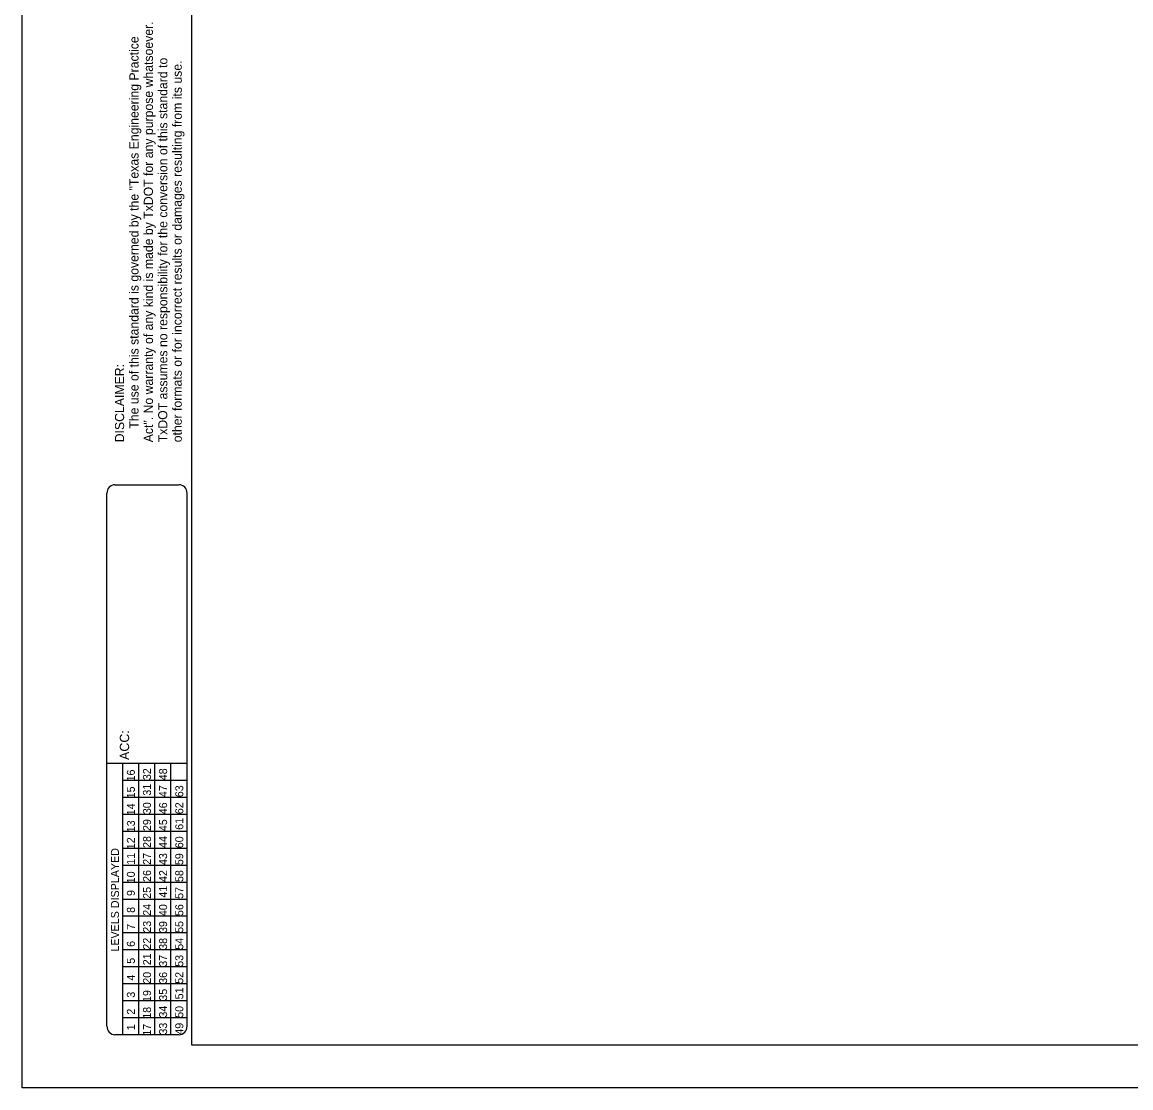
# Model space of a CAD drawing. Extents: x 2 to 71, y 0 to 45.
# Drawn here: x 2 to 15.08, y 23 to 35.57 of the extents above; entities that cross this region are included whole.
import ezdxf

# ---------------------------------------------------------------- set-up
doc = ezdxf.new("R2010")
doc.units = 0
for name, color, linetype in [('Level 1', 7, 'Continuous'), ('Level 10', 7, 'Continuous'), ('Level 11', 7, 'Continuous'), ('Level 12', 7, 'Continuous'), ('Level 13', 7, 'Continuous'), ('Level 14', 7, 'Continuous'), ('Level 15', 7, 'Continuous'), ('Level 16', 7, 'Continuous'), ('Level 17', 7, 'Continuous'), ('Level 18', 7, 'Continuous'), ('Level 19', 7, 'Continuous'), ('Level 2', 7, 'Continuous'), ('Level 20', 7, 'Continuous'), ('Level 21', 7, 'Continuous'), ('Level 22', 7, 'Continuous'), ('Level 23', 7, 'Continuous'), ('Level 24', 7, 'Continuous'), ('Level 25', 7, 'Continuous'), ('Level 26', 7, 'Continuous'), ('Level 27', 7, 'Continuous'), ('Level 28', 7, 'Continuous'), ('Level 29', 7, 'Continuous'), ('Level 3', 7, 'Continuous'), ('Level 30', 7, 'Continuous'), ('Level 31', 7, 'Continuous'), ('Level 32', 7, 'Continuous'), ('Level 33', 7, 'Continuous'), ('Level 34', 7, 'Continuous'), ('Level 35', 7, 'Continuous'), ('Level 36', 7, 'Continuous'), ('Level 37', 7, 'Continuous'), ('Level 38', 7, 'Continuous'), ('Level 39', 7, 'Continuous'), ('Level 4', 7, 'Continuous'), ('Level 40', 7, 'Continuous'), ('Level 41', 7, 'Continuous'), ('Level 42', 7, 'Continuous'), ('Level 43', 7, 'Continuous'), ('Level 44', 7, 'Continuous'), ('Level 45', 7, 'Continuous'), ('Level 46', 7, 'Continuous'), ('Level 47', 7, 'Continuous'), ('Level 48', 7, 'Continuous'), ('Level 49', 7, 'Continuous'), ('Level 5', 7, 'Continuous'), ('Level 50', 7, 'Continuous'), ('Level 51', 7, 'Continuous'), ('Level 52', 7, 'Continuous'), ('Level 53', 7, 'Continuous'), ('Level 54', 7, 'Continuous'), ('Level 55', 7, 'Continuous'), ('Level 56', 7, 'Continuous'), ('Level 57', 7, 'Continuous'), ('Level 58', 7, 'Continuous'), ('Level 59', 7, 'Continuous'), ('Level 6', 7, 'Continuous'), ('Level 60', 7, 'Continuous'), ('Level 61', 7, 'Continuous'), ('Level 62', 7, 'Continuous'), ('Level 63', 7, 'Continuous'), ('Level 7', 7, 'Continuous'), ('Level 8', 7, 'Continuous'), ('Level 9', 7, 'Continuous')]:
    doc.layers.add(name, color=color, linetype=linetype)

msp = doc.modelspace()

# ---------------------------------------------------------------- linework, layer by layer
at = {"layer": 'Level 1'}
for p, q in [((2, 23), (2, 45)), ((4.001, 23.501), (4.001, 44.499)), ((3.095, 30.113), (3.85, 30.113)), ((3, 23.726), (3, 30.013)), ((3.945, 23.726), (3.945, 30.013)), ((3, 26.827), (3.945, 26.827)), ((3.189, 23.626), (3.189, 26.827)), ((3.377, 23.626), (3.377, 26.827)), ((3.567, 23.626), (3.567, 26.827)), ((3.756, 23.626), (3.756, 26.827)), ((3.189, 26.627), (3.945, 26.627)), ((3.189, 26.427), (3.945, 26.427)), ((3.189, 26.226), (3.945, 26.226)), ((3.189, 26.026), (3.945, 26.026)), ((3.189, 25.826), (3.945, 25.826)), ((3.189, 25.626), (3.945, 25.626)), ((3.189, 25.426), (3.945, 25.426)), ((3.189, 25.226), (3.945, 25.226)), ((3.945, 25.026), (3.189, 25.026)), ((3.945, 24.826), (3.189, 24.826)), ((3.945, 24.626), (3.189, 24.626)), ((3.945, 24.426), (3.189, 24.426)), ((3.945, 24.226), (3.189, 24.226)), ((3.949, 24.026), (3.189, 24.026)), ((3.945, 23.826), (3.189, 23.826)), ((3.85, 23.626), (3.095, 23.626)), ((35.499, 23.501), (4.001, 23.501)), ((36, 23), (2, 23))]:
    msp.add_line(p, q, dxfattribs=at)
for centre, major_axis, start_param, end_param in [((3.095, 30.013), (0, -0.1), 3.141593, 4.712389), ((3.851, 30.013), (0, 0.1), 4.712389, 6.283185), ((3.095, 23.726), (0, -0.1), 4.712389, 6.283185), ((3.851, 23.726), (0, -0.1), 0, 1.570796)]:
    msp.add_ellipse(centre, major_axis=major_axis, ratio=0.944273, start_param=start_param, end_param=end_param, dxfattribs=at)

# ---------------------------------------------------------------- texts
for s, height, p in [('Act". No warranty of any kind is made by TxDOT for any purpose whatsoever.', 0.108, (3.543, 30.613)), ('    The use of this standard is governed by the "Texas Engineering Practice', 0.108, (3.373, 30.613)), ('TxDOT assumes no responsibility for the conversion of this standard to', 0.108, (3.713, 30.613)), ('other formats or for incorrect results or damages resulting from its use.', 0.108, (3.883, 30.613)), ('DISCLAIMER:', 0.108, (3.203, 30.613)), ('ACC:                       ', 0.11, (3.262, 26.866)), ('LEVELS DISPLAYED', 0.09442, (3.142, 24.606)), ('1', 0.0944, (3.33, 23.679))]:
    msp.add_text(s, height=height, rotation=90, dxfattribs=at).set_placement(p)
at = {"layer": 'Level 10'}
msp.add_text('10', height=0.0944, rotation=90, dxfattribs=at).set_placement((3.33, 25.412))
at = {"layer": 'Level 11'}
msp.add_text('11', height=0.0944, rotation=90, dxfattribs=at).set_placement((3.33, 25.63))
at = {"layer": 'Level 12'}
msp.add_text('12', height=0.0944, rotation=90, dxfattribs=at).set_placement((3.33, 25.814))
at = {"layer": 'Level 13'}
msp.add_text('13', height=0.0944, rotation=90, dxfattribs=at).set_placement((3.33, 26.014))
at = {"layer": 'Level 14'}
msp.add_text('14', height=0.0944, rotation=90, dxfattribs=at).set_placement((3.33, 26.214))
at = {"layer": 'Level 15'}
msp.add_text('15', height=0.0944, rotation=90, dxfattribs=at).set_placement((3.33, 26.414))
at = {"layer": 'Level 16'}
msp.add_text('16', height=0.0944, rotation=90, dxfattribs=at).set_placement((3.33, 26.613))
at = {"layer": 'Level 17'}
msp.add_text('17', height=0.0944, rotation=90, dxfattribs=at).set_placement((3.52, 23.614))
at = {"layer": 'Level 18'}
msp.add_text('18', height=0.0944, rotation=90, dxfattribs=at).set_placement((3.52, 23.814))
at = {"layer": 'Level 19'}
msp.add_text('19', height=0.0944, rotation=90, dxfattribs=at).set_placement((3.52, 24.012))
at = {"layer": 'Level 2'}
msp.add_text('2', height=0.0944, rotation=90, dxfattribs=at).set_placement((3.33, 23.863))
at = {"layer": 'Level 20'}
msp.add_text('20', height=0.0944, rotation=90, dxfattribs=at).set_placement((3.52, 24.227))
at = {"layer": 'Level 21'}
msp.add_text('21', height=0.0944, rotation=90, dxfattribs=at).set_placement((3.52, 24.445))
at = {"layer": 'Level 22'}
msp.add_text('22', height=0.0944, rotation=90, dxfattribs=at).set_placement((3.52, 24.629))
at = {"layer": 'Level 23'}
msp.add_text('23', height=0.0944, rotation=90, dxfattribs=at).set_placement((3.52, 24.829))
at = {"layer": 'Level 24'}
msp.add_text('24', height=0.0944, rotation=90, dxfattribs=at).set_placement((3.52, 25.029))
at = {"layer": 'Level 25'}
msp.add_text('25', height=0.0944, rotation=90, dxfattribs=at).set_placement((3.52, 25.229))
at = {"layer": 'Level 26'}
msp.add_text('26', height=0.0944, rotation=90, dxfattribs=at).set_placement((3.52, 25.428))
at = {"layer": 'Level 27'}
msp.add_text('27', height=0.0944, rotation=90, dxfattribs=at).set_placement((3.52, 25.63))
at = {"layer": 'Level 28'}
msp.add_text('28', height=0.0944, rotation=90, dxfattribs=at).set_placement((3.52, 25.829))
at = {"layer": 'Level 29'}
msp.add_text('29', height=0.0944, rotation=90, dxfattribs=at).set_placement((3.52, 26.028))
at = {"layer": 'Level 3'}
msp.add_text('3', height=0.0944, rotation=90, dxfattribs=at).set_placement((3.33, 24.063))
at = {"layer": 'Level 30'}
msp.add_text('30', height=0.0944, rotation=90, dxfattribs=at).set_placement((3.52, 26.227))
at = {"layer": 'Level 31'}
msp.add_text('31', height=0.0944, rotation=90, dxfattribs=at).set_placement((3.52, 26.445))
at = {"layer": 'Level 32'}
msp.add_text('32', height=0.0944, rotation=90, dxfattribs=at).set_placement((3.52, 26.629))
at = {"layer": 'Level 33'}
msp.add_text('33', height=0.0944, rotation=90, dxfattribs=at).set_placement((3.71, 23.627))
at = {"layer": 'Level 34'}
msp.add_text('34', height=0.0944, rotation=90, dxfattribs=at).set_placement((3.71, 23.828))
at = {"layer": 'Level 35'}
msp.add_text('35', height=0.0944, rotation=90, dxfattribs=at).set_placement((3.71, 24.027))
at = {"layer": 'Level 36'}
msp.add_text('36', height=0.0944, rotation=90, dxfattribs=at).set_placement((3.71, 24.226))
at = {"layer": 'Level 37'}
msp.add_text('37', height=0.0944, rotation=90, dxfattribs=at).set_placement((3.71, 24.428))
at = {"layer": 'Level 38'}
msp.add_text('38', height=0.0944, rotation=90, dxfattribs=at).set_placement((3.71, 24.627))
at = {"layer": 'Level 39'}
msp.add_text('39', height=0.0944, rotation=90, dxfattribs=at).set_placement((3.71, 24.826))
at = {"layer": 'Level 4'}
msp.add_text('4', height=0.0944, rotation=90, dxfattribs=at).set_placement((3.33, 24.264))
at = {"layer": 'Level 40'}
msp.add_text('40', height=0.0944, rotation=90, dxfattribs=at).set_placement((3.71, 25.025))
at = {"layer": 'Level 41'}
msp.add_text('41', height=0.0944, rotation=90, dxfattribs=at).set_placement((3.71, 25.243))
at = {"layer": 'Level 42'}
msp.add_text('42', height=0.0944, rotation=90, dxfattribs=at).set_placement((3.71, 25.427))
at = {"layer": 'Level 43'}
msp.add_text('43', height=0.0944, rotation=90, dxfattribs=at).set_placement((3.71, 25.627))
at = {"layer": 'Level 44'}
msp.add_text('44', height=0.0944, rotation=90, dxfattribs=at).set_placement((3.71, 25.828))
at = {"layer": 'Level 45'}
msp.add_text('45', height=0.0944, rotation=90, dxfattribs=at).set_placement((3.71, 26.027))
at = {"layer": 'Level 46'}
msp.add_text('46', height=0.0944, rotation=90, dxfattribs=at).set_placement((3.71, 26.226))
at = {"layer": 'Level 47'}
msp.add_text('47', height=0.0944, rotation=90, dxfattribs=at).set_placement((3.71, 26.428))
at = {"layer": 'Level 48'}
msp.add_text('48', height=0.0944, rotation=90, dxfattribs=at).set_placement((3.71, 26.627))
at = {"layer": 'Level 49'}
msp.add_text('49', height=0.0944, rotation=90, dxfattribs=at).set_placement((3.901, 23.626))
at = {"layer": 'Level 5'}
msp.add_text('5', height=0.0944, rotation=90, dxfattribs=at).set_placement((3.33, 24.463))
at = {"layer": 'Level 50'}
msp.add_text('50', height=0.0944, rotation=90, dxfattribs=at).set_placement((3.901, 23.825))
at = {"layer": 'Level 51'}
msp.add_text('51', height=0.0944, rotation=90, dxfattribs=at).set_placement((3.901, 24.043))
at = {"layer": 'Level 52'}
msp.add_text('52', height=0.0944, rotation=90, dxfattribs=at).set_placement((3.901, 24.227))
at = {"layer": 'Level 53'}
msp.add_text('53', height=0.0944, rotation=90, dxfattribs=at).set_placement((3.901, 24.427))
at = {"layer": 'Level 54'}
msp.add_text('54', height=0.0944, rotation=90, dxfattribs=at).set_placement((3.901, 24.628))
at = {"layer": 'Level 55'}
msp.add_text('55', height=0.0944, rotation=90, dxfattribs=at).set_placement((3.901, 24.827))
at = {"layer": 'Level 56'}
msp.add_text('56', height=0.0944, rotation=90, dxfattribs=at).set_placement((3.901, 25.026))
at = {"layer": 'Level 57'}
msp.add_text('57', height=0.0944, rotation=90, dxfattribs=at).set_placement((3.901, 25.228))
at = {"layer": 'Level 58'}
msp.add_text('58', height=0.0944, rotation=90, dxfattribs=at).set_placement((3.901, 25.427))
at = {"layer": 'Level 59'}
msp.add_text('59', height=0.0944, rotation=90, dxfattribs=at).set_placement((3.901, 25.626))
at = {"layer": 'Level 6'}
msp.add_text('6', height=0.0944, rotation=90, dxfattribs=at).set_placement((3.33, 24.662))
at = {"layer": 'Level 60'}
msp.add_text('60', height=0.0944, rotation=90, dxfattribs=at).set_placement((3.901, 25.825))
at = {"layer": 'Level 61'}
msp.add_text('61', height=0.0944, rotation=90, dxfattribs=at).set_placement((3.901, 26.043))
at = {"layer": 'Level 62'}
msp.add_text('62', height=0.0944, rotation=90, dxfattribs=at).set_placement((3.901, 26.227))
at = {"layer": 'Level 63'}
msp.add_text('63', height=0.0944, rotation=90, dxfattribs=at).set_placement((3.901, 26.427))
at = {"layer": 'Level 7'}
msp.add_text('7', height=0.0944, rotation=90, dxfattribs=at).set_placement((3.33, 24.864))
at = {"layer": 'Level 8'}
msp.add_text('8', height=0.0944, rotation=90, dxfattribs=at).set_placement((3.33, 25.063))
at = {"layer": 'Level 9'}
msp.add_text('9', height=0.0944, rotation=90, dxfattribs=at).set_placement((3.33, 25.262))

doc.saveas('drawing.dxf')
